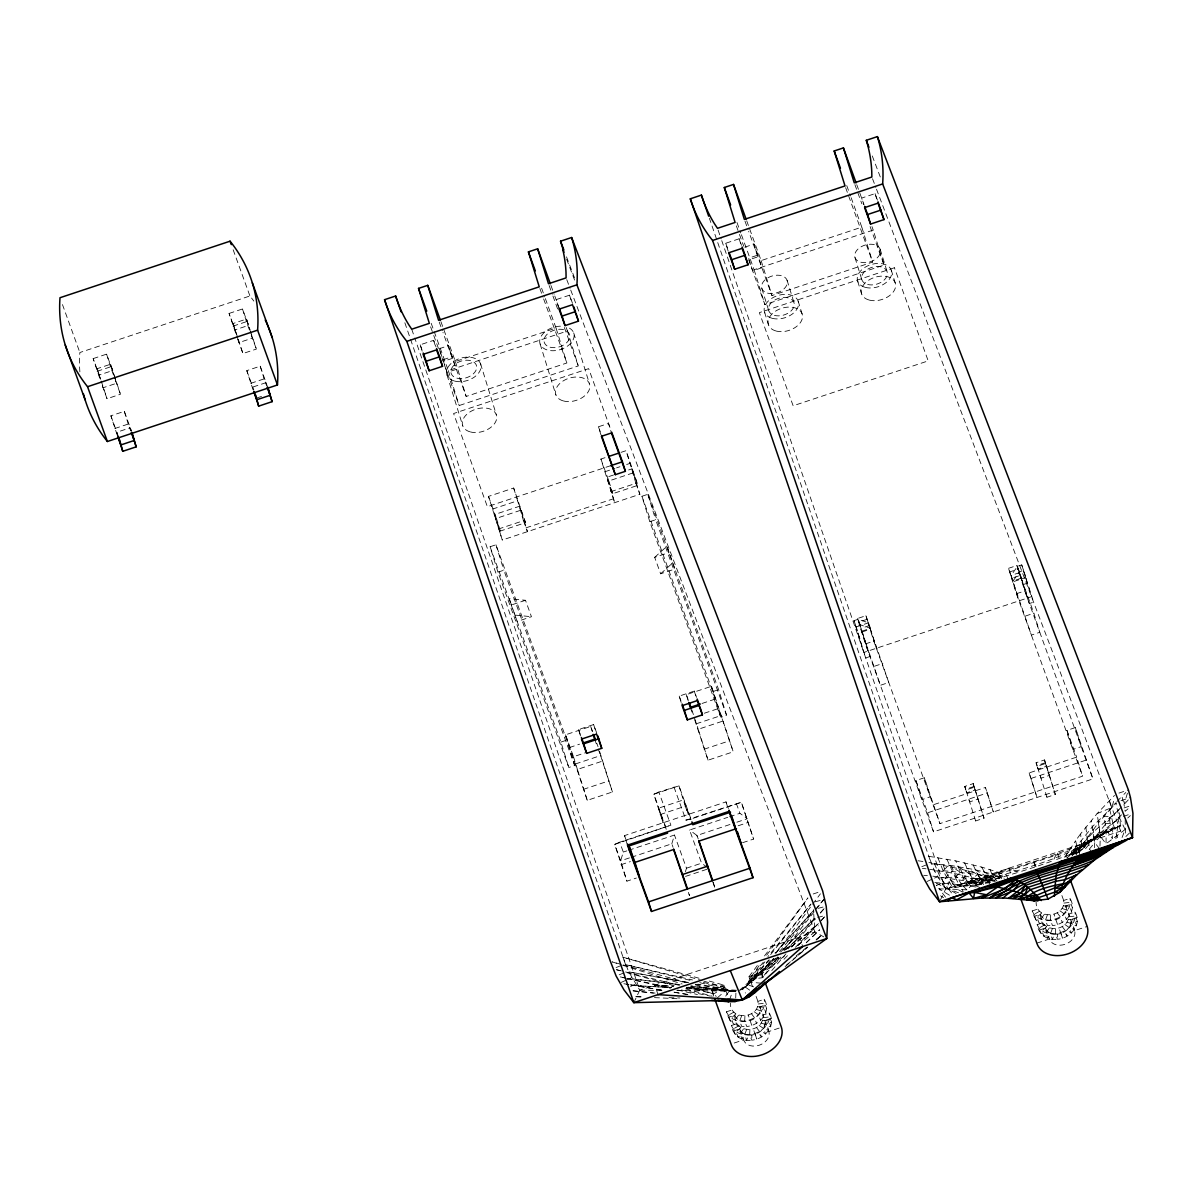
<?xml version="1.0" encoding="UTF-8"?>
<svg xmlns="http://www.w3.org/2000/svg" width="1193" height="1193" viewBox="0 0 1193 1193"><rect width="100%" height="100%" fill="white"/><g stroke="black" fill="none" stroke-linecap="round" stroke-linejoin="round"><path stroke-width="0.75" stroke-dasharray="5 3.75" d="M1129.473 833.027L1125.73 836.651L1125.163 820.411M1121.465 806.975L1111.518 817.026L1103.943 816.101L1106.165 829.851L1106.045 843.869L1100.319 836.189L1098.44 822.842L1115.694 802.844L1119.123 817.145L1125.148 829.508L1122.076 837.486M1092.803 853.084L1089.418 849.088L1088.21 836.532L1098.44 822.842M797.535 945.661L814.908 931.957L813.462 909.588M940.323 900.208L945.527 889.277L1120.674 831.059L1119.392 809.495L1093.534 831.76L1071.866 856.022M1078.696 852.756L1081.991 849.401L1080.619 833.847L1097.113 813.611L1114.53 795.403M1121.539 814.804L1100.319 836.189L1099.857 849.118L1094.742 842.601L1093.191 829.657M735.708 998.049L735.977 991.189L686.273 987.461M744.924 1015.854L744.715 1020.999L746.699 1026.472C759.434 1025.592 772.005 1011.753 764.206 999.287L757.913 1001.374C760.448 1018.136 730.161 1021.79 730.355 1003.164M749.89 1029.544L749.681 1034.689L751.679 1040.177C764.4 1039.297 776.971 1025.443 769.172 1012.976L762.879 1015.079C764.534 1033.227 734.366 1035.106 734.739 1015.213L728.446 1017.316L726.448 1011.828L732.741 1009.74M771.155 1018.464L764.862 1020.552C766.637 1028.202 758.778 1034.242 751.873 1035.032L751.679 1040.177C741.986 1041.951 732.785 1035.285 731.413 1025.533L737.706 1023.43M1050.69 914.956L1050.481 920.101L1052.465 925.574C1065.2 924.709 1077.771 910.855 1069.972 898.389L1063.679 900.476C1066.214 917.253 1035.927 920.907 1036.12 902.266M1055.656 928.646L1055.447 933.791L1057.43 939.279C1070.166 938.399 1082.737 924.545 1074.938 912.078L1068.645 914.181C1070.285 932.33 1040.132 934.208 1040.49 914.33L1034.197 916.418L1032.213 910.93L1038.506 908.842M1076.921 917.566L1070.628 919.654C1072.403 927.319 1064.544 933.358 1057.639 934.134L1057.43 939.279C1047.752 941.053 1038.551 934.387 1037.179 924.635L1043.472 922.547M1094.384 847.671L1094.742 842.601L1100.319 836.189M1076.489 854.993L1076.668 845.405L1075.624 840.722L1080.619 833.847M1119.123 817.145L1115.917 838.754M687.988 987.193L739.332 990.429C744.954 988.594 750.576 983.077 748.965 976.724L758.972 963.347M742.583 842.72L753.603 839.067L741.345 802.278L691.015 819.009L678.981 785.859L658.864 792.033L670.884 825.183L619.719 842.183L623.298 852.056L620.628 860.824L626.921 881.165L636.361 878.033M628.577 850.296L674.463 835.04L671.808 843.809L672.688 846.672M685.423 871.695L686.482 868.191L674.463 835.04M1074.878 854.248L1081.991 849.401L1100.05 833.042L1097.113 813.611L1111.742 807.572L1114.292 799.161M1127.43 793.166L1124.015 804.485L1125.163 811.3L1130.606 806.513M729.534 999.868L732.651 991.249L735.977 991.189L686.258 988.415M741.599 1015.899L739.72 1021.074L741.718 1026.562L746.699 1026.472M746.564 1029.604L744.686 1034.778L746.684 1040.251L748.548 1035.077L751.873 1035.032M1047.35 915.016L1045.486 920.176L1047.469 925.664L1052.465 925.574M1052.33 928.706L1050.451 933.88L1052.435 939.353L1054.314 934.194L1057.639 934.134M1007.802 878.287L1006.325 874.887L981.675 867.102L955.757 860.899L928.75 856.306L934.462 870.95L945.527 889.277L989.131 876.124L1008.98 868.191L1018.792 872.172L1036.031 866.67L1053.21 860.735L1057.222 852.16L1059.19 858.513M633.811 1002.657L639.776 990.175L414.761 337.992M998.959 878.809L977.649 874.693L951.91 871.457L946.377 876.855L942.306 884.759L949.553 882.343L945.527 889.277L721.75 240.628M1064.782 857.439L1075.624 840.722M1077.354 853.263L1088.21 836.532M937.862 857.648L943.081 870.741L952.73 887.831L967.493 885.773L972.31 878.212L977.649 874.693L973.16 864.865M1069.047 855.858L1092.833 826.227L1116.648 802.889M1021.715 564.9L1025.637 576.741L1013.096 580.916L1011.097 575.444L1017.525 566.287L1021.715 564.9L1033.585 602.137L1029.35 603.554L1017.525 566.287L1027.367 598.066L863.821 652.437L853.979 620.658L858.14 619.271L868.489 622.835L870.472 628.323L862.092 631.112L860.108 625.624M1013.096 580.916L1019.508 571.775L1023.713 570.373M725.687 996.14L729.579 990.593L732.651 991.249L686.437 988.55M738.512 1015.258L735.112 1020.104L737.095 1025.577L741.718 1026.562M743.478 1028.948L740.078 1033.809L742.061 1039.282L745.476 1034.435L748.548 1035.077M1044.278 914.36L1040.878 919.206L1042.861 924.694L1047.469 925.664M1049.244 928.065L1045.843 932.911L1047.827 938.384L1051.242 933.537L1054.314 934.194M780.684 957.114L762.223 977.753L749.308 979.334L761.238 962.766M766.667 955.235L807.885 898.031M764.519 955.921L807.84 897.986M752.544 986.581L748.965 976.724L761.552 972.534L770.439 960.648M775.987 953.222L811.538 905.696M812.642 904.205L820.411 893.811M778.119 957.561L762.223 977.753L761.552 972.534L773.467 958.561M783.801 950.359L823.558 899.88M761.134 983.196L748.757 982.048L764.892 961.826M770.648 954.609L810.957 904.07L767.919 956.592M749.308 979.334L763.266 962.274M1089.418 849.088L1094.742 842.601M1067.511 857.633L1081.335 844.137L1120.764 825.437L1100.05 833.042L1070.151 854.456L1053.21 860.735M771.782 970.595L785.978 953.789M791.898 946.795L815.565 918.804M820.292 913.197L825.019 907.605L820.053 913.077M779.432 951.567L813.969 911.02M815.162 909.618L823.498 899.835M1109.699 809.436L1111.518 817.026L1084.661 849.729L1083.483 843.466M753.648 986.85L747.37 984.687L769.455 959.918M775.584 953.043L813.626 910.378L774.958 953.103M788.066 948.853L815.132 918.58M748.757 982.048L768.724 959.992M976.038 886.966L953.073 883.998L948.51 889.024L939.159 888.889L936.565 885.102M798.4 945.199L818.413 923.576M1128.31 799.862L1124.015 804.485L1121.927 796.342L1125.819 792.495M783.995 959.276L789.08 953.968M795.418 947.317L818.279 923.412M1116.946 801.547L1121.927 796.342M749.651 990.145L745.237 987.058L774.018 958.516M780.565 952.029L814.595 918.297L782.951 949.539M747.37 984.687L773.735 958.65M806.2 942.828L819.561 929.899M806.289 942.559L819.591 929.794M934.462 870.95L943.081 870.741L949.002 865.119L975.024 869.712L1003.015 876.84M936.356 883.297L948.51 889.024L966.837 889.859L970.834 886.16L963.079 875.304L960.589 869.041L928.885 862.45M1127.743 818.01L1130.338 815.609M777.911 956.831L742.493 989.027L745.55 993.083M786.083 949.404L799.698 937.012L802.65 946.556M654.674 557.34L666.962 546.245L674.895 569.046L660.639 573.788L654.674 557.34L668.93 552.613L666.962 546.245M660.639 573.788L672.927 562.693M717.545 997.676L726.969 989.295L729.579 990.593L691.06 985.955M735.902 1013.946L731.19 1018.136L733.188 1023.624L737.095 1025.577M740.868 1027.65L736.156 1031.841L738.154 1037.313L742.866 1033.123L745.476 1034.435M1041.668 913.048L1036.956 917.238L1038.939 922.726L1042.861 924.694M1046.634 926.752L1041.921 930.943L1043.92 936.416L1048.617 932.225L1051.242 933.537M739.332 990.429L776.375 957.651M784.606 950.374L799.698 937.012M745.237 987.058L778.731 957.919M791.287 946.974L814.998 926.335L818.592 925.843M938.13 877.973L955.146 877.123L960.604 872.366L955.757 860.899M966.837 889.859L962.02 884.982L966.539 881.045L981.824 884.281M778.746 957.681L742.493 989.027L785.948 954.788M791.302 946.824L814.998 926.335M785.128 966.598L807.691 947.242M816.161 939.98L821.813 935.133M786.619 964.913L807.736 947.003M816.191 939.845L821.813 935.073L816.101 939.592M796.223 955.847L807.586 946.556M1107.343 842.84L1125.148 829.508M1100.05 833.042L1120.346 817.399M1071.881 854.427L1093.787 838.411L1091.356 820.292M1070.151 854.456L1106.716 830.596C1065.826 860.869 1014.84 869.98 967.493 885.773L960.604 872.366L949.002 865.119L931.345 863.732L709.417 218.364M1072.85 851.519L1113.382 828.151L1075.624 848.82L960.052 886.667L946.377 876.855M686.661 987.193L713.608 993.918L725.001 987.401L726.969 989.295L697.845 984.121M733.934 1012.067L728.237 1015.318L730.235 1020.79L733.188 1023.624M738.899 1025.756L733.203 1029.022L735.201 1034.495L740.898 1031.244L742.866 1033.123M1039.699 911.169L1034.003 914.42L1035.986 919.907L1038.939 922.726M1044.665 924.873L1038.969 928.124L1040.967 933.597L1046.649 930.346L1048.617 932.225M1072.328 854.889L1081.991 849.401M1075.624 848.82L1120.764 825.437C1070.807 853.249 1014.602 867.445 960.753 884.222L963.213 892.17M630.575 986.522L635.541 984.031M936.341 885.624L941.307 883.133M621.27 982.376L625.758 980.348M627.25 979.677L631.738 977.663M927.036 881.478L933.015 878.779M934.507 878.108L937.504 876.766M946.869 859.184L955.146 877.123L988.952 880.016L994.142 877.735L997.065 881.195M658.864 792.033L653.824 794.225L663.099 822.782L658.566 808.168L683.738 799.802L690.971 819.74M619.719 842.183L614.663 844.39L626.921 881.165M629.457 857.886L620.628 860.824L614.663 844.39L670.884 825.183M616.065 967.568L622.224 965.092M619.182 974.8L625.311 972.34M921.831 866.67L927.99 864.194M1027.367 598.066L1031.513 596.664L1023.639 571.268L1011.097 575.444M79.871 371.888A218.319 164.187 -19.9 0 1 79.856 352.517L249.919 295.983A218.319 164.187 -19.9 0 1 253.826 301.083M93.173 358.601L106.595 354.142L112.56 370.576L99.138 375.034L93.173 358.601L101.286 382.819M229.086 313.431L242.507 308.972L248.472 325.406L235.051 329.864L229.086 313.431L237.198 337.649M100.123 378.211L97.17 368.682L110.591 364.223L120.463 394.242L107.042 398.716L101.882 384.459M236.527 334.637L233.082 323.512L246.504 319.053L249.993 329.641M97.11 371.306L110.531 366.847L114.707 378.36M233.023 326.136L246.444 321.678L250.619 333.19M237.795 339.289L242.954 353.531L256.376 349.072L250.575 331.415M117.197 435.087L110.889 415.805L124.311 411.346L131.409 430.912M253.11 389.917L246.787 370.635L260.208 366.176L267.157 385.786M114.811 428.511L128.248 424.052L130.619 430.628M250.724 383.341L264.145 378.882L266.531 385.458M266.173 382.61L252.752 387.069L253.736 390.245M256.734 398.03L261.759 396.359M422.173 351.16L420.204 344.807L433.626 340.348L436.012 346.924M572.521 303.395L569.538 295.178L556.117 299.637L559.07 309.166M728.192 251.201L725.732 243.253L739.153 238.794L741.539 245.37M877.451 200.2L875.065 193.624L861.644 198.083L863.613 204.435M439.218 348.729L448.449 345.657L456.367 369.323L447.136 372.395L439.218 348.729L443.155 361.434L452.386 358.362L448.449 345.657M744.76 247.175L753.976 244.103L757.958 255.063L761.895 267.769L752.664 270.841L748.727 258.135L757.958 255.063M443.2 359.675L452.43 356.618M440.933 321.678L455.368 361.494L556.042 328.03L566.869 362.985L466.195 396.449L442.976 332.4M746.699 220.78L761.134 260.596L861.808 227.132L872.635 262.087L771.96 295.551L748.667 231.293M431.21 323.363L448.329 370.591L567.465 330.983L578.277 365.938L459.156 405.545L444.288 364.566M741.42 234.708L754.095 269.693L873.231 230.085L884.058 265.055L764.922 304.647L748.682 259.88L757.913 256.808L753.976 244.103M600.914 434.714L598.454 426.781L608.519 423.426L611.472 432.97M628.636 469.982L631.992 468.864L639.866 494.29L502.283 540.026L488.489 496.407L513.661 488.041L525.546 522.668L500.374 531.034L494.409 514.601L519.581 506.235L525.546 522.668M613.53 475.008L606.819 477.23L614.693 502.656L600.899 459.051L607.61 456.815M621.031 452.356L626.071 450.686L637.957 485.312L612.784 493.678L606.819 477.23M610.682 465.688L487.37 506.682L453.594 413.524L588.656 368.637L611.055 430.405M492.426 509.128L517.598 500.762L513.661 488.041M604.836 471.757L614.902 468.417M616.587 467.85L619.942 466.731M626.653 464.509L630.008 463.391L626.071 450.686M488.489 496.407L496.437 518.329L521.609 509.963M600.899 459.051L608.848 480.958L634.02 472.592M498.301 529.066L523.473 520.7L517.598 500.762M610.727 491.695L635.884 483.329L630.008 463.391M526.053 527.828L613.306 498.823M490.084 546.737L495.96 544.783L566.794 740.122L574.653 765.548L568.793 767.502L497.958 572.163L490.084 546.737L560.919 742.076L568.793 767.502M641.923 496.273L647.799 494.32L718.633 689.658L726.507 715.084L720.632 717.023L649.797 521.684L641.923 496.273L712.758 691.612L720.632 717.023M497.958 572.163L503.834 570.209L574.653 765.548M649.797 521.684L655.673 519.745L726.507 715.084M525.487 600.288L511.215 605.03L509.262 598.677L525.487 600.288L531.452 616.721L517.18 621.464L509.262 598.677M1075.34 727.581L1081.231 746.639L1072.85 749.428L1066.945 730.37L1075.34 727.581L1092.937 778.895L933.537 831.864L865.387 643.922L857.513 618.511L865.909 615.722L867.207 619.271L869.16 625.639L860.779 628.428L880.389 685.289L888.77 682.5L867.878 622.075M1008.517 568.315L1016.913 565.527L1018.196 569.091L1009.815 571.879L1008.517 568.315L1016.391 593.741L1082.558 776.196L939.935 823.602L873.783 641.133L865.909 615.722M867.207 619.271L858.811 622.06L857.513 618.511M853.979 620.658L855.963 626.131L860.123 624.744L870.472 628.323M855.948 627.011L868.489 622.835M1009.815 571.879L1011.783 578.232L1020.164 575.444M580.499 735.917L578.53 729.564L593.637 724.554L596.5 732.457M681.173 702.468L679.205 696.101L694.296 691.09L696.593 697.413M599.632 751.53L612.441 791.973L587.269 800.339L565.542 734.799L590.699 726.448L592.533 731.503M688.301 701.007L686.333 694.654L711.505 686.288L733.248 751.814L708.075 760.18L693.849 717.232M1023.445 584.481L1027.605 583.109L1025.607 577.591L1013.066 581.796L1018.971 600.854M560.919 742.076L566.794 740.122M712.758 691.612L718.633 689.658M865.387 643.922L873.783 641.133M1016.391 593.741L1024.787 590.953L1092.937 778.895M569.479 747.519L579.544 744.178M702.021 703.467L715.442 698.994L733.248 751.814M565.542 734.799L573.49 756.72L585.226 752.813M704.347 713.22L719.454 708.21M575.429 763.952L600.601 755.587L612.441 791.973M696.235 723.808L721.407 715.442M874.484 666.216L882.88 663.427M1025.488 616.02L1033.869 613.232L1039.774 632.305L1031.393 635.094L1011.783 578.232M587.269 800.339L577.412 769.44L602.584 761.074M708.075 760.18L698.218 729.281L723.39 720.915M583.302 789.378L608.475 781.012M704.109 749.219L729.266 740.868M660.117 814.565L685.289 806.2L688.272 814.416L683.738 799.802M627.458 845.151L624.506 835.607L726.015 801.875L728.431 808.526M673.97 787.007L685.99 820.158L741.345 802.278L753.603 839.067M623.298 852.056L626.817 850.877M707.509 867.52L701.588 863.165L689.569 830.03L727.745 817.324M729.49 816.758L739.899 813.298L747.31 818.726L736.886 822.186M631.216 857.305L671.808 843.809L673.061 847.298M729.952 824.497L696.966 835.458L689.569 830.03M620.971 864.731L630.396 861.585M738.199 825.765L747.638 822.618M924.336 777.761L930.242 796.835L921.846 799.623L915.941 780.55L924.336 777.761L939.935 823.602M686.482 868.191L701.588 863.165M685.498 876.408L708.985 868.593M974.189 786.381L965.808 789.17L964.809 786.426L973.19 783.637L984.031 818.159L975.635 820.948L974.651 818.204M1045.5 762.67L1037.105 765.459L1036.12 762.73L1044.501 759.941L1055.328 794.449L1046.947 797.237L1045.948 794.508M974.174 787.246L975.158 789.99L966.777 792.778L965.778 790.034L974.174 787.246L973.19 783.637L984.031 818.159M1045.471 763.55L1046.47 766.294L1038.089 769.082L1037.09 766.338L1045.471 763.55L1044.501 759.941L1055.328 794.449M934.044 804.529L985.448 787.44L993.337 811.986L985.448 787.44M1029.141 772.915L1037.03 797.461L1029.141 772.915L1076.653 757.123L1082.558 776.196M915.941 780.55L927.632 812.806L987.431 792.927M1031.125 778.403L1087.032 759.822M813.208 893.975L819.487 891.887M1118.959 793.077L1128.399 789.945M1121.017 800.682L1130.457 797.535M1124.104 807.915L1128.832 806.349M1123.493 816.355L1129.786 814.267M699.038 978.23L622.985 957.204L628.711 971.848L639.776 990.175L814.908 931.957L823.796 936.893M734.739 1015.213A13.257 9.976 -19.9 0 0 750.263 1020.567A13.257 9.976 -19.9 0 0 759.896 1006.847L766.189 1004.76M1040.49 914.33A13.257 9.976 -19.9 0 0 1056.029 919.669A13.257 9.976 -19.9 0 0 1065.662 905.964L1071.955 903.862M733.412 1031.006L739.705 1028.918L740.898 1031.244M1039.178 930.108L1045.456 928.02L1046.649 930.346M734.232 1043.01L743.671 1039.878A13.257 9.976 -19.9 0 0 759.21 1045.232A13.257 9.976 -19.9 0 0 768.844 1031.513L781.43 1027.322M1036.851 943.156L1049.437 938.98A13.257 9.976 -19.9 0 0 1064.976 944.334A13.257 9.976 -19.9 0 0 1074.61 930.615L1087.181 926.439M1017.167 872.68L975.024 885.161L967.493 885.773M815.296 901.774L824.855 899.239M818.249 908.32L823.021 907.053M817.742 917.462L824.065 915.777M685.99 820.158L691.015 819.009M990.13 882.492L975.024 885.161L964.526 862.793M1064.007 903.086L1070.464 902.296L1072.462 907.784M1068.973 916.791L1075.43 916L1077.428 921.473L1070.971 922.264M758.241 1003.984L764.713 1003.194L766.696 1008.681M763.207 1017.689L769.679 1016.898L771.662 1022.371L765.205 1023.162M1105.643 823.438L1112.89 823.274L1118.035 838.724M639.776 990.175L661.966 990.414M676.774 990.563L735.977 991.189M990.22 882.164L966.777 883.282L993.501 876.273L1002.523 877.273L979.11 882.209L993.501 876.273L989.131 876.124M635.973 996.602L643.295 996.841M668.96 997.646L679.965 998.004M636.003 996.737L643.385 997.08M654.45 997.616L680.264 998.839M671.525 987.595L636.54 985.657L671.659 987.7M657.939 994.649L654.987 985.12L673.329 986.268M934.835 882.581L953.073 883.998L957.725 889.352L962.468 892.081M654.987 985.12L673.389 986.492M943.081 870.741L951.91 871.457M923.725 875.304L927.379 875.632M1063.47 905.8L1069.659 906.382L1071.642 911.855M1068.436 919.505L1074.625 920.071L1076.608 925.559L1070.419 924.978M757.704 1006.698L763.893 1007.28L765.876 1012.753M762.67 1020.403L768.859 1020.969L770.842 1026.457L764.653 1025.876M515.212 615.111L531.452 616.721M633.095 990.786L655.061 993.083M932.851 876.154L966.539 881.045L979.513 887.503L971.579 877.317L969.089 871.293L960.589 869.041M633.155 990.861L653.421 993.128M680.055 984.613L632.365 978.856L679.771 984.717M922.398 868.355L926.036 868.802M690.717 986.074L732.651 991.249M929.66 869.279L954.46 873.455L979.915 879.495L988.117 881.866L990.861 885.519M981.675 867.102L988.952 880.016L995.439 880.956M917.984 860.75L923.457 861.57M628.815 984.553L623.387 983.658L628.875 984.598M630.62 984.866L663.144 990.309M673.985 992.129L688.436 994.544M630.694 984.896L661.608 990.16M674.343 992.322L688.898 994.798M688.749 982.51L628.711 971.848L688.152 982.898L622.776 964.809M695.355 984.24L729.579 990.593M625.177 977.962L619.749 976.799L625.162 978.081M626.996 978.349L670.451 987.625M681.322 989.951L710.297 996.125M626.966 978.499L670.347 988.371M677.579 990.011L697.458 994.544M404.859 322.781L625.579 964.615L692.462 979.945M703.303 982.435L725.001 987.401L723.808 985.075L707.881 980.676M625.579 964.615L692.566 980.914M699.814 982.674L726.969 989.295M616.587 969.7L623.775 971.49M625.564 971.937L679.473 985.388M988.952 880.016L993.62 881.299M621.016 964.317L612.173 961.871L620.897 964.69M695.295 984.866L711.222 989.265L723.808 985.075L727.984 996.587M616.542 969.775L620.077 970.759M627.175 972.713L675.014 985.925M685.647 988.863L712.221 996.215M990.22 881.731L980.691 879.032L977.649 874.693L966.479 867.997M969.089 871.293L993.739 879.062L994.962 881.731M622.985 957.204L702.125 980.631M703.885 981.153L725.001 987.401M622.642 965.241L682.113 983.986M690.866 986.745L713.608 993.918L716.232 996.423M1062.083 908.44L1067.571 910.334L1069.554 915.821M1067.049 922.144L1072.537 924.038L1074.52 929.511L1069.032 927.617M756.317 1009.338L761.805 1011.232L763.788 1016.704M761.283 1023.042L766.771 1024.936L768.754 1030.409L763.266 1028.515M958.516 892.782L948.51 889.024L940.099 876.944L934.283 863.374M998.258 872.128L999.823 875.886L1004.208 878.287M990.041 869.533L991.696 873.649L1002.165 879.524L999.823 875.886M983.435 871.591L994.142 877.735L991.696 873.649M975.024 869.712L985.955 876.124L980.691 879.032L975.024 885.161A376.034 245.758 56.4 0 1 982.674 884.833M956.115 893.557L948.51 889.024L952.655 894.377M957.8 866.476L969.193 873.44L963.78 877.586L960.052 886.667L955.146 877.123M949.464 895.212L939.159 888.889L948.256 900.655M940.531 895.779L943.618 897.732M1059.936 910.826L1064.365 913.913L1066.348 919.385M1064.902 924.53L1069.331 927.602L1071.314 933.09L1066.9 930.003M754.17 1011.724L758.599 1014.811L760.582 1020.283M759.136 1025.413L763.565 1028.5L765.548 1033.988L761.134 1030.901M962.02 884.982L954.46 873.455L951.939 866.983M1057.207 912.794L1060.249 916.85L1062.247 922.323M1062.173 926.484L1065.215 930.555L1067.213 936.028L1064.156 931.972M751.441 1013.677L754.483 1017.748L756.481 1023.221M756.407 1027.382L759.464 1031.438L761.447 1036.926L758.39 1032.855M1106.165 829.851L1112.487 838.709L1112.89 823.274L1111.518 817.026M983.509 884.654L977.455 873.708M953.073 883.998L945.721 871.8L943.171 865.089M1032.213 910.93C1040.311 929.407 1073.998 917.82 1069.972 898.389M1034.197 916.418L1035.986 919.907M1037.179 924.635C1045.277 943.096 1078.964 931.524 1074.938 912.078M726.448 1011.828C734.545 1030.305 768.247 1018.718 764.206 999.287M728.446 1017.316L730.235 1020.79M731.413 1025.533C739.511 1043.994 773.213 1032.407 769.172 1012.976M713.608 993.918L711.222 989.265L713.697 996.11M985.672 876.303L988.117 881.866M1036.031 866.67L1033.108 860.168L1035.569 868.116M872.277 155.955L880.896 178.547M566.511 256.838L575.801 281.19M566.615 259.224L574.579 280.087M872.53 178.741L875.841 187.45M876.497 189.195L1120.674 831.059M566.764 279.639L570.075 288.333M570.731 290.078L814.908 931.957M1019.493 572.655L1021.476 578.128M1018.882 571.879L1033.869 613.232M1066.945 730.37L1076.653 757.123M856.738 184.632L864.03 204.659M871.964 226.595L873.231 230.085M854.889 184.602L861.853 203.839M870.1 226.581L884.058 265.055M846.747 185.586L850.52 195.98M851.146 197.71L861.808 227.132M845.643 187.659L872.635 262.087M1048.438 772.646L1049.437 775.39L1041.042 778.179L1040.042 775.435M1061.889 895.54L1063.679 900.476M1065.662 905.964L1068.645 914.181M1070.628 919.654L1074.61 930.615M1057.505 924.441L1054.045 914.196M1045.456 928.02L1049.437 938.98M977.127 796.342L978.126 799.086L969.73 801.875L968.746 799.131M744.969 221.093L748.041 229.593M736.976 222.48L740.778 232.963M736.349 225.865L738.825 232.665M739.436 234.365L743.746 246.28M725.732 243.253L728.118 249.829M860.123 624.744L858.14 619.271L867.967 651.05M862.092 631.112L869.965 656.538L865.715 657.939L857.916 633.364L870.458 629.188L876.363 648.261M631.992 468.864L637.957 485.312M635.884 483.329L639.866 494.29M550.972 285.515L554.149 294.268M554.775 296.013L558.592 306.512M566.198 327.493L567.465 330.983M549.108 285.5L552.284 294.253M552.926 295.998L557.996 309.986M564.334 327.478L578.277 365.938M736.32 803.426L739.899 813.298M598.454 426.781L600.989 433.745M541.607 288.214L544.754 296.878M545.38 298.608L556.042 328.03M539.877 288.557L543.009 297.206M543.65 298.936L566.869 362.985M686.333 694.654L688.779 701.395M691.836 709.82L698.218 729.281M690.27 707.36L693.252 715.576M679.205 696.101L681.501 702.438M761.552 972.534L763.416 977.678M756.123 996.438L757.913 1001.374M759.896 1006.847L762.879 1015.079M764.862 1020.552L768.844 1031.513M698.233 838.947L696.966 835.458L697.86 838.306M712.907 882.358L715.293 888.934M751.739 1025.339L748.279 1015.094M739.705 1028.918L743.671 1039.878M665.843 827.375L653.824 794.225L678.981 785.859L685.289 806.2M658.566 808.168L667.618 833.102M688.331 892.379L689.524 895.66L688.54 892.215M523.473 520.7L527.455 531.66L519.581 506.235M596.813 743.299L598.036 746.669M594.636 739.153L597.618 747.37M598.215 749.01L600.601 755.587M439.203 322.021L442.349 330.67M624.506 835.607L626.921 842.258M578.53 729.564L580.827 735.902M430.598 326.822L433.119 333.742M433.745 335.472L438.77 349.31M420.204 344.807L422.59 351.383M233.157 249.755L249.919 295.983M251.216 334.83L256.376 349.072M246.787 370.635L253.885 390.2M115.303 380L120.463 394.242M110.889 415.805L118.838 437.727M62.468 304.573L79.856 352.517M718.097 230.07L721.139 238.868M411.734 329.208L414.15 336.247M1109.356 800.533L1111.742 807.572M233.082 323.512L237.72 337.634M238.302 339.409L242.954 353.531M97.17 368.682L100.659 379.285M101.241 381.044L107.042 398.716M1016.913 565.527L1024.787 590.953M875.065 193.624L877.034 199.977M891.26 270.125L895.197 282.83M880.18 249.277L887.07 271.512M1046.947 797.237L1036.12 762.73L1037.09 766.338M855.008 257.643L861.898 279.878M1060.995 933.373L1062.471 938.145L1059.011 927.9M857.707 281.28L861.629 293.985M1008.98 868.191L1011.44 876.124M975.635 820.948L964.809 786.426L965.778 790.034M984.866 876.199L986.835 882.552M798.147 301.068L802.069 313.789M787.097 280.31L793.971 302.545M761.134 260.596L771.96 295.551M927.632 812.806L933.537 831.864M761.865 288.497L768.754 310.747M754.095 269.693L764.922 304.647M764.579 312.223L768.516 324.943M739.153 238.794L741.614 246.742M855.963 626.131L859.899 638.837M711.505 686.288L715.442 698.994M647.799 494.32L655.673 519.745M694.296 691.09L697.249 700.619M569.538 295.178L571.999 303.126M726.015 801.875L728.968 811.404M573.684 332.877L589.431 383.728M608.848 480.958L612.784 493.678M713.19 882.164L714.756 887.249M755.229 1034.271L756.705 1039.028L753.245 1028.784M540.131 344.031L555.878 394.883M593.637 724.554L596.589 734.083M480.57 363.835L496.318 414.687M590.699 726.448L592.667 732.8M455.368 361.494L466.195 396.449M573.49 756.72L577.412 769.44M496.437 518.329L500.374 531.034M494.409 514.601L502.283 540.026M448.329 370.591L459.156 405.545M447.017 374.99L462.75 425.826M433.626 340.348L436.578 349.877M495.96 544.783L503.834 570.209M246.504 319.053L250.933 333.354M251.425 334.935L252.409 338.111L238.988 342.585L237.019 336.217M242.507 308.972L246.444 321.678M260.208 366.176L264.145 378.882M110.591 364.223L114.036 375.348M114.528 376.928L116.496 383.296L103.075 387.755L102.091 384.578M131.245 430.956L130.261 427.78L116.839 432.239L117.824 435.415M106.595 354.142L110.531 366.847M124.311 411.346L128.248 424.052M1085.869 827.032L1087.762 843.869L1071.851 854.68L1070.896 847.656M1066.453 854.635L1067.198 858.483M1079.039 850.445L1080.083 856.455M1109.49 817.682L1110.206 825.213M569.449 328.15A17.686 11.647 -17.2 0 1 563.737 348.281A17.686 11.647 -17.2 0 1 539.698 342.048A17.686 11.647 -17.2 0 1 561.858 326.181M824.676 916.82L819.666 922.219L824.631 916.776M894.422 267.739L759.359 312.641L793.136 405.784L928.199 360.882L894.422 267.739M869.354 300.099A17.686 11.647 -17.2 0 0 895.645 285.858A17.686 11.647 -17.2 0 0 870.234 279.266A17.686 11.647 -17.2 0 0 869.354 300.099M776.24 331.058A17.686 11.647 -17.2 0 0 802.531 316.816A17.686 11.647 -17.2 0 0 777.12 310.225A17.686 11.647 -17.2 0 0 776.24 331.058M860.809 262.221A13.257 8.739 -17.2 0 0 880.523 251.544A13.257 8.739 -17.2 0 0 861.45 246.593A13.257 8.739 -17.2 0 0 860.809 262.221M867.684 284.471A13.257 8.739 -17.2 0 0 887.398 273.793A13.257 8.739 -17.2 0 0 868.34 268.843A13.257 8.739 -17.2 0 0 867.684 284.471M767.576 293.15A13.272 8.739 -17.2 0 0 787.395 282.592A13.272 8.739 -17.2 0 0 768.456 277.492A13.272 8.739 -17.2 0 0 767.576 293.15M774.451 315.384A13.272 8.739 -17.2 0 0 794.284 304.826A13.272 8.739 -17.2 0 0 775.346 299.726A13.272 8.739 -17.2 0 0 774.451 315.384M865.432 287.394A17.686 11.647 -17.2 0 0 891.708 273.152A17.686 11.647 -17.2 0 0 866.297 266.561A17.686 11.647 -17.2 0 0 865.432 287.394M772.303 318.337A17.686 11.647 -17.2 0 0 798.594 304.096A17.686 11.647 -17.2 0 0 773.183 297.504A17.686 11.647 -17.2 0 0 772.303 318.337M470.474 431.955A17.686 11.647 -17.2 0 0 496.765 417.699A17.686 11.647 -17.2 0 0 471.354 411.108A17.686 11.647 -17.2 0 0 470.474 431.955M454.742 381.104A17.686 11.647 -17.2 0 0 481.033 366.862A17.686 11.647 -17.2 0 0 455.607 360.271A17.686 11.647 -17.2 0 0 454.742 381.104M563.603 400.997A17.686 11.647 -17.2 0 0 589.879 386.756A17.686 11.647 -17.2 0 0 564.468 380.164A17.686 11.647 -17.2 0 0 563.603 400.997M456.889 378.151A13.272 8.739 -17.2 0 0 476.708 367.593A13.272 8.739 -17.2 0 0 457.769 362.493A13.272 8.739 -17.2 0 0 456.889 378.151M550.122 347.223A13.257 8.739 -17.2 0 0 569.836 336.545A13.257 8.739 -17.2 0 0 550.778 331.609A13.257 8.739 -17.2 0 0 550.122 347.223"/><path stroke-width="1.5" d="M1054.373 896.256L1056.044 875.2L1060.174 861.689L1081.872 855.635L1132.53 837.635L1132.932 813.223L1130.457 797.535L1128.399 789.945L877.392 136.613L866.297 140.297A218.185 164.082 -19.9 0 1 871.755 171.449L871.859 177.011L854.248 182.857L843.421 147.902L834.19 150.974L845.017 185.929L744.343 219.393L733.531 184.438L724.3 187.495L735.112 222.45L717.5 228.31L714.458 223.732A218.185 164.082 -19.9 0 1 701.409 195.1L690.315 198.799L916.164 860.481L921.891 875.14L929.72 888.934L939.577 901.774L981.72 898.061L1005.356 898.075L1034.674 900.7L1048.05 899.075L1059.846 892.334L1076.772 874.872L1094.622 859.87L1113.248 847.418L1126.043 840.603L1079.531 857.827L951.641 897.762L948.256 900.655M1072.283 877.69L1071.016 880.419C1058.415 887.413 1044.173 891.305 1031.721 897.807L1030.692 900.253L1038.014 900.64L1038.536 897.539L1030.469 889.635L1020.626 881.97L1011.932 877.72L991.279 885.743L987.819 885.743M963.705 893.751L974.606 892.424L986.477 894.765L973.548 898.433L974.606 892.424C1020.865 877.466 1067.467 863.717 1113.248 847.418C1073.402 867.863 1026.144 870.458 989.743 897.882L1007.891 890.187L1018.345 880.583M1030.692 900.253L1054.478 892.245L1059.846 892.334C1065.036 877.959 1071.97 863.285 1084.288 853.666M1063.187 883.67C1051.197 886.086 1037.94 888.815 1028.098 896.152L1026.711 899.805L1031.721 897.807L1038.536 897.539L1041.34 900.581M1082.618 869.593C1064.842 876.93 1046.112 881.105 1027.904 887.398L1024.698 894.616L1018.747 898.896L1035.792 894.705M1059.846 892.334L1065.513 884.938M1070.225 879.644L1064.126 887.577L1066.646 883.074M1088.568 864.582C1068.033 873.082 1046.425 878.108 1025.413 885.385L1020.85 892.871L1012.932 898.448L1024.698 894.616L1030.469 889.635L1055.208 881.403L1064.976 879.659L1076.772 874.872L1074.207 875.841M1064.126 887.577L1068.376 881.925L1071.016 880.419M1020.626 881.97L1013.036 890.798L995.961 897.882C1026.084 873.365 1066.244 870.905 1100.751 855.426M757.287 989.653C748.13 1001.538 731.652 1003.402 717.873 1000.36M763.431 984.18L754.08 993.232L779.476 971.445M762.357 984.643L765.011 982.093M440.306 319.948L427.75 285.336L418.534 288.393L429.346 323.348L411.734 329.208L408.692 324.63A218.185 164.082 -19.9 0 1 395.644 295.998L384.564 299.682L610.398 961.379L616.125 976.023L623.954 989.832L633.811 1002.657L742.285 999.973L802.65 946.556M748.607 997.154L769.724 979.244M727.626 999.51L742.285 999.973L756.481 988.356M1016.123 879.42L1004.044 889.232L981.72 898.061L998.481 886.444L1016.123 879.42L991.279 885.743C1007.175 889.143 1023.355 892.588 1038.014 900.64M1027.904 887.398L1020.85 892.871L1008.547 898.24L1025.413 885.385M657.939 994.649L742.285 999.973L826.764 938.533L827.584 922.144L826.212 906.203L822.633 890.828L571.626 237.511L560.546 241.195L563.961 252.26M1003.104 898.016C1028.306 874.648 1064.633 874.081 1094.622 859.87M1054.478 892.245L1065.379 886.25M1022.729 899.343L1028.098 896.152M1072.865 865.82L1106.955 851.28L1075.027 862.927M1077.234 860.257L1119.616 843.854L1079.531 857.827M877.392 136.613A218.319 164.187 -19.9 0 1 882.656 183.931L1132.53 837.635L1059.324 863.389M231.293 244.625L230.055 241.195L59.993 297.728A218.319 164.187 -19.9 0 0 87.536 386.696L107.4 441.499L277.462 384.966A218.319 164.187 -19.9 0 0 265.249 320.067M87.536 386.711L257.599 330.178L277.462 384.966M427.75 285.336L438.577 320.291L539.251 286.827L528.424 251.872L537.655 248.8L550.346 283.77M384.549 299.682A218.319 164.187 -19.9 0 0 406.828 341.347L576.905 284.829A218.319 164.187 -19.9 0 0 571.641 237.511M690.315 198.799A218.319 164.187 -19.9 0 0 712.594 240.449L882.671 183.931M118.316 437.011L122.745 451.312L136.166 446.853L131.976 432.477M254.228 391.841L258.657 406.142L272.079 401.668L267.873 387.307M423.187 353.024L426.169 361.24L439.591 356.782L442.543 366.326L429.122 370.784L423.157 354.351L436.578 349.877L442.543 366.326M729.311 253.125L731.697 259.701L745.118 255.242L748.071 264.771L734.649 269.23L728.684 252.797L742.106 248.338L748.071 264.771M881.03 210.057L867.609 214.516L870.562 224.06L883.983 219.601L878.048 201.841M578.456 321.141L572.491 304.707L559.07 309.166L565.035 325.614L578.456 321.141L575.995 313.207M609.295 456.263L619.361 452.908M610.682 465.688L622.433 461.78L625.386 471.324L615.32 474.665L601.406 436.31L611.472 432.97L625.386 471.324M582.9 743.06L594.636 739.153L593.16 734.381M700.336 704.019L690.27 707.36L688.793 702.602M581.409 737.483L583.705 743.806L598.797 738.795L601.749 748.324L586.658 753.35L581.483 739.093L596.589 734.083L601.749 748.324M682.068 704.019L684.364 710.357L699.471 705.331L697.174 699.009M702.423 714.861L697.249 700.619L682.157 705.645L687.317 719.886L702.423 714.861L699.963 706.927M633.543 860.541L629.024 845.926L667.618 833.102M730.534 812.179L692.775 824.736L691.895 821.873M629.024 845.926L634.989 862.36L673.568 849.535L687.138 889.083M736.484 828.628L698.74 841.169L712.31 880.717M682.62 874.469L707.777 866.103M627.518 843.928L648.545 901.908L750.054 868.176L753.007 877.705L651.497 911.452L627.458 845.151L728.968 811.404L753.007 877.705M1132.53 837.635L939.577 901.774L712.594 240.464M974.606 892.424L998.481 886.444M1054.657 888.427L1061.472 887.905M711.61 1000.345L735.574 1001.479L724.598 1000.33M721.646 1000.36L728.908 1001.598L722.764 1000.301M1028.53 899.403L1034.674 900.7L1026.934 898.851M951.641 897.762L956.816 899.731L969.104 892.96L973.548 898.433M1036.061 869.697L1048.05 899.075M730.295 970.595L742.285 999.973M866.297 140.297L868.951 147.261M560.546 241.195L563.857 249.889M576.905 284.829L826.764 938.533L633.811 1002.657L406.828 341.347M883.983 219.601L878.018 203.153L864.597 207.612L870.562 224.06M843.421 147.902L856.112 182.872M864.627 206.3L868.161 216.097M834.19 150.974L840.469 168.288M1070.419 880.195L1087.181 926.439A26.529 19.953 -19.9 0 1 1067.929 953.863A26.529 19.953 -19.9 0 1 1036.851 943.156L1020.716 898.642M733.531 184.438L746.072 219.05M724.3 187.495L730.638 204.987M742.135 247.011L745.118 255.242M573.714 306.676L575.503 311.612L562.082 316.07L565.035 325.614M611.681 432.149L622.433 461.78M559.099 307.854L562.395 316.995M601.615 435.49L615.32 474.665M528.424 251.872L535.329 270.9M729.027 810.181L750.054 868.176M689.39 703.08L691.224 708.135M765.28 982.808L781.43 1027.322A26.529 19.953 -19.9 0 1 762.163 1054.761A26.529 19.953 -19.9 0 1 731.085 1044.054L714.95 999.54M698.874 840.692L712.668 880.464M673.702 849.043L687.496 888.83M597.648 735.634L598.797 738.795M593.756 734.873L595.59 739.928M418.534 288.393L426.766 311.134M436.608 348.565L439.591 356.782M252.334 282.86L272.198 337.649M267.128 387.099L270.11 395.315L256.689 399.774L253.706 391.558M255.585 394.898L258.657 406.142M131.215 432.269L134.198 440.485L120.776 444.959L117.794 436.742M119.33 439.099L122.745 451.312M65.257 345.045L85.121 399.834M701.409 195.1L708.672 216.201M395.644 295.998L401.087 311.82M731.697 259.701L734.649 269.23M737.498 831.879L741.017 843.242M731.533 815.43L735.052 826.809M684.364 710.357L687.317 719.886M537.655 248.8L548.482 283.755L566.093 277.894L566.004 272.332A218.23 164.112 -19.9 0 0 562.634 248.785M648.545 901.908L651.497 911.452M634.989 862.36L639.508 876.974M583.705 743.806L586.658 753.35M426.169 361.24L429.122 370.784M267.65 387.367L272.079 401.668M131.737 432.552L136.166 446.853M107.4 441.499A218.319 164.187 -19.9 0 1 83.406 393.735M230.04 241.15A218.319 164.187 -19.9 0 1 257.599 330.178"/></g></svg>
